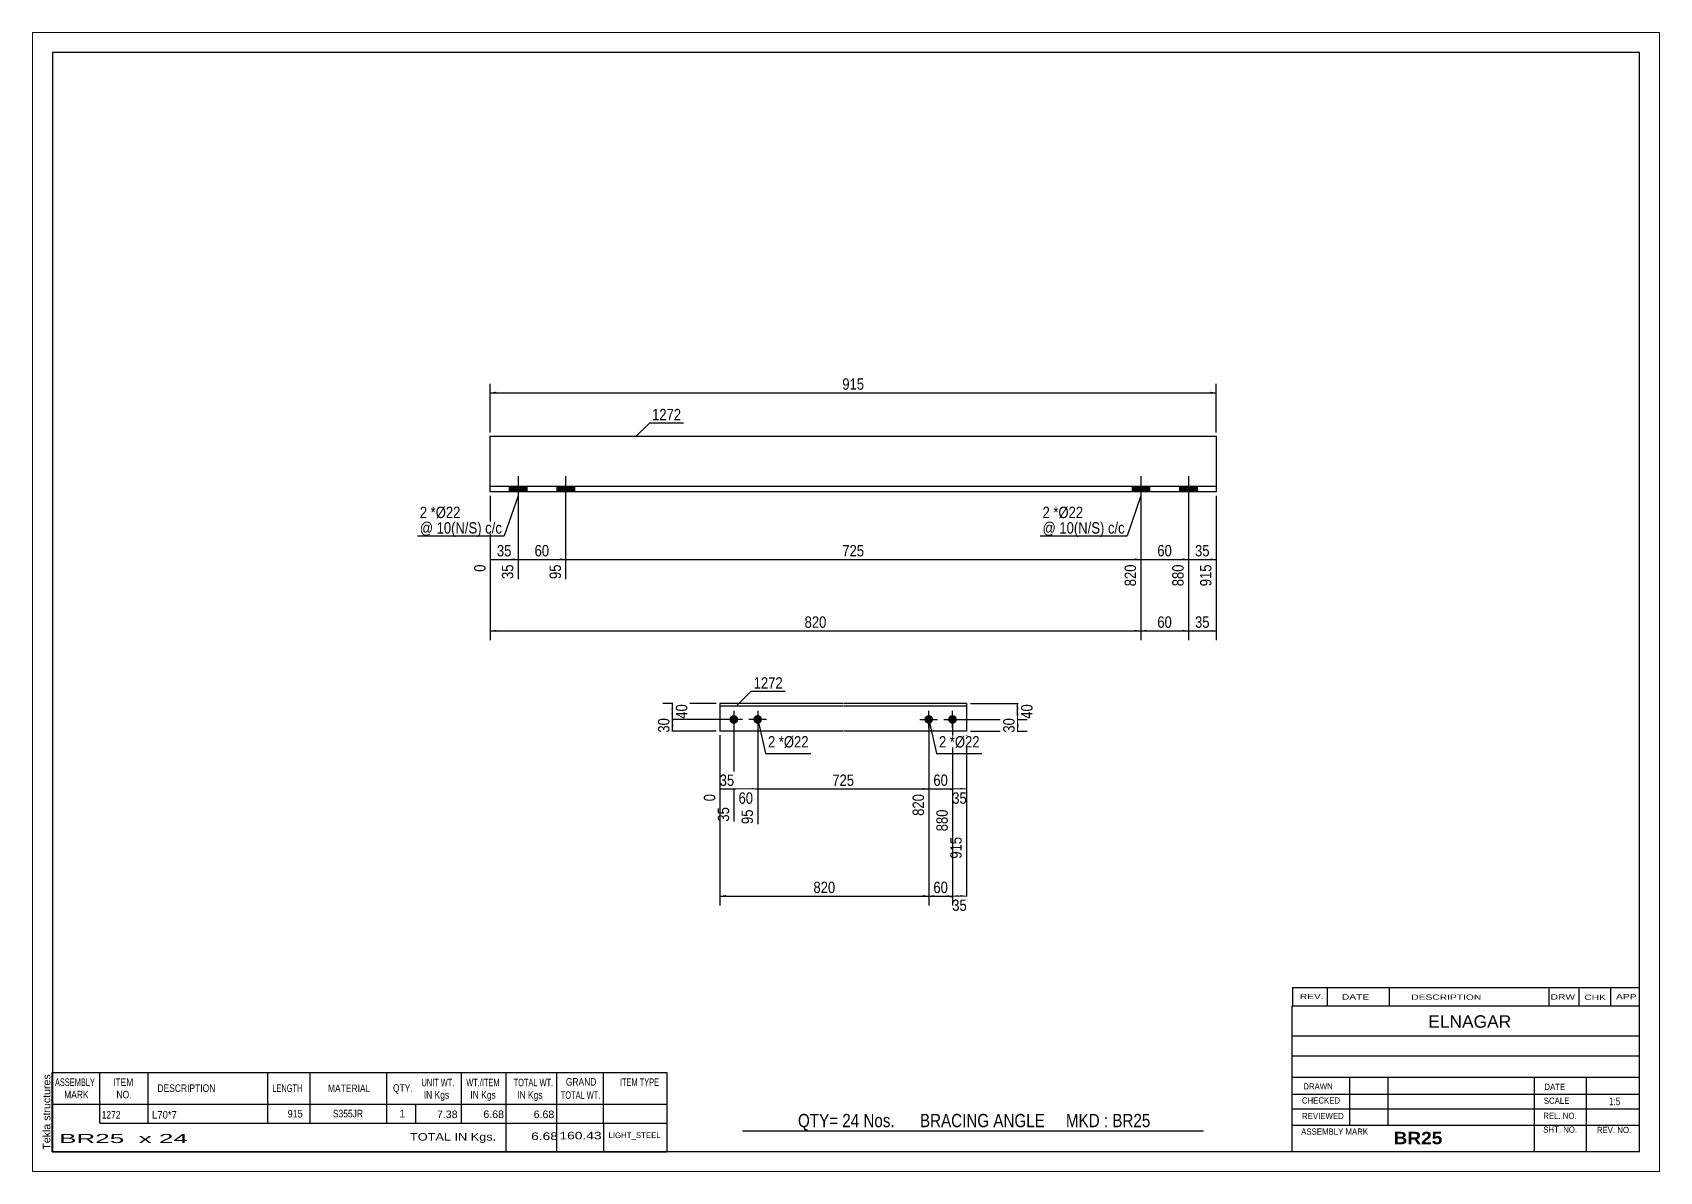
# Paper-space layout 'Layout1' of a CAD drawing. Header units: millimetres. Extents: x 0 to 410, y 0 to 287.
# The model-space entities are those that its viewports show. They can reach past a viewport. Long polylines and large blocks are cut down to what shows.
import ezdxf

# ---------------------------------------------------------------- set-up
doc = ezdxf.new("R2010")
doc.units = ezdxf.units.MM
doc.linetypes.add('DXK_LINE_DOT1', pattern=[1.8814, 0.9407, -0.9407])
doc.layers.add('Viewport layer', color=7, linetype='Continuous', plot=False)
doc.styles.add('Arial', font='ARIAL.TTF', dxfattribs={"height": 0.2})
doc.styles.add('Arial Bold', font='ARIALBD.TTF', dxfattribs={"height": 0.2})
doc.styles.add('Arial Narrow', font='ARIALN.TTF', dxfattribs={"height": 0.2})

# ---------------------------------------------------------------- blocks, each defined once
blk = doc.blocks.new('Unknown-627385671-1446')
at = {"color": 5, "linetype": 'Continuous'}
for p, q in [((405, 282), (5, 282)), ((5, 282), (5, 5)), ((405, 5), (405, 282)), ((5, 5), (405, 5))]:
    blk.add_line(p, q, dxfattribs=at)
at = {"color": 174, "linetype": 'Continuous', "style": 'Arial'}
blk.add_text('Tekla structures', height=1.9102, rotation=90, dxfattribs=at).set_placement((4.5, 5.5))
blk = doc.blocks.new('Part-627385671-1275 - 1228')
at = {"color": 2, "linetype": 'Continuous'}
for p, q in [((115.35, 171.25), (115.35, 185.25)), ((115.35, 185.25), (298.28, 185.25)), ((298.28, 185.25), (298.28, 172.65)), ((115.35, 172.65), (298.28, 172.65)), ((298.28, 172.65), (298.28, 171.25)), ((298.28, 171.25), (115.35, 171.25))]:
    blk.add_line(p, q, dxfattribs=at)
at = {"color": 7, "linetype": 'DXK_LINE_DOT1'}
blk.add_line((298.28, 172.65), (298.28, 171.25), dxfattribs=at)
blk = doc.blocks.new('Bolt-627385671-1276 - 1228')
at = {"linetype": 'Continuous'}
for points in [[(120.15, 171.25), (124.55, 171.25), (124.55, 172.65), (120.15, 172.65)], [(132.15, 171.25), (136.55, 171.25), (136.55, 172.65), (132.15, 172.65)]]:
    blk.add_hatch(color=3, dxfattribs=at).paths.add_polyline_path(points)
at = {"color": 3, "linetype": 'Continuous'}
for p, q in [((120.15, 172.65), (120.15, 171.25)), ((122.35, 175.25), (122.35, 161.65)), ((124.55, 172.65), (124.55, 171.25)), ((132.15, 172.65), (132.15, 171.25)), ((134.35, 175.25), (134.35, 161.65)), ((136.55, 172.65), (136.55, 171.25))]:
    blk.add_line(p, q, dxfattribs=at)
blk = doc.blocks.new('Bolt-627385671-1277 - 1228')
at = {"linetype": 'Continuous'}
for points in [[(281.48, 172.65), (277.08, 172.65), (277.08, 171.25), (281.48, 171.25)], [(293.48, 172.65), (289.08, 172.65), (289.08, 171.25), (293.48, 171.25)]]:
    blk.add_hatch(color=3, dxfattribs=at).paths.add_polyline_path(points)
at = {"color": 3, "linetype": 'Continuous'}
for p, q in [((277.08, 172.65), (277.08, 171.25)), ((279.28, 175.25), (279.28, 161.65)), ((281.48, 172.65), (281.48, 171.25)), ((289.08, 172.65), (289.08, 171.25)), ((291.28, 175.25), (291.28, 161.65)), ((293.48, 172.65), (293.48, 171.25))]:
    blk.add_line(p, q, dxfattribs=at)
blk = doc.blocks.new('Bolt-627385671-1471 - 1468')
at = {"linetype": 'Continuous'}
for points in [[(225.84, 115.01, -1), (225.84, 112.81, -1)], [(231.84, 115.01, -1), (231.84, 112.81, -1)]]:
    blk.add_hatch(color=3, dxfattribs=at).paths.add_polyline_path(points)
at = {"color": 3, "linetype": 'Continuous'}
for p, q in [((225.84, 111.71), (225.84, 116.11)), ((231.84, 111.71), (231.84, 116.11)), ((223.64, 113.91), (228.04, 113.91)), ((229.64, 113.91), (234.04, 113.91))]:
    blk.add_line(p, q, dxfattribs=at)
blk = doc.blocks.new('Part-627385671-1469 - 1468')
at = {"color": 2, "linetype": 'Continuous'}
for p, q in [((204.24, 117.91), (173.24, 117.91)), ((173.24, 117.91), (173.24, 110.91)), ((204.24, 117.21), (173.24, 117.21)), ((235.34, 117.91), (204.34, 117.91)), ((235.34, 117.21), (204.34, 117.21)), ((235.34, 117.91), (235.34, 110.91)), ((204.24, 110.91), (173.24, 110.91)), ((235.34, 110.91), (204.34, 110.91))]:
    blk.add_line(p, q, dxfattribs=at)
blk = doc.blocks.new('Bolt-627385671-1470 - 1468')
at = {"linetype": 'Continuous'}
for points in [[(176.74, 112.81, -1), (176.74, 115.01, -1)], [(182.74, 112.81, -1), (182.74, 115.01, -1)]]:
    blk.add_hatch(color=3, dxfattribs=at).paths.add_polyline_path(points)
at = {"color": 3, "linetype": 'Continuous'}
for p, q in [((176.74, 116.11), (176.74, 111.71)), ((182.74, 116.11), (182.74, 111.71)), ((178.94, 113.91), (174.54, 113.91)), ((184.94, 113.91), (180.54, 113.91))]:
    blk.add_line(p, q, dxfattribs=at)
blk = doc.blocks.new('StraightDimension-627385671-1285 - 1228')
at = {"linetype": 'Continuous'}
blk.add_hatch(color=7, dxfattribs=at).paths.add_polyline_path([(132.85, 154.5), (134.35, 154.25), (132.85, 154)])
at = {"color": 7, "linetype": 'Continuous'}
for p, q in [((122.35, 163.75), (122.35, 149.29)), ((134.35, 163.75), (134.35, 149.29)), ((122.35, 154.25), (134.35, 154.25))]:
    blk.add_line(p, q, dxfattribs=at)
at = {"color": 0}
blk.add_wipeout([(130.78, 154.4), (130.78, 158.6), (125.92, 158.6), (125.92, 154.4)], dxfattribs=at)
at = {"color": 0, "linetype": 'Continuous'}
blk.add_wipeout([(133.75, 153.55), (129.55, 153.55), (129.55, 148.69), (133.75, 148.69)], dxfattribs=at)
at = {"color": 3, "style": 'Arial Narrow'}
blk.add_text('60', height=2.863, dxfattribs=at).set_placement((126.52, 155))
at = {"color": 3, "linetype": 'Continuous', "style": 'Arial Narrow'}
blk.add_text('95', height=2.863, rotation=90.0002, dxfattribs=at).set_placement((133.15, 149.29))
blk = doc.blocks.new('StraightDimension-627385671-1282 - 1228')
at = {"linetype": 'Continuous'}
blk.add_hatch(color=7, dxfattribs=at).paths.add_polyline_path([(296.78, 154.5), (298.28, 154.25), (296.78, 154)])
at = {"color": 7, "linetype": 'Continuous'}
for p, q in [((298.28, 170.25), (298.28, 147.47)), ((291.28, 163.75), (291.28, 147.47)), ((291.28, 154.25), (298.28, 154.25))]:
    blk.add_line(p, q, dxfattribs=at)
at = {"color": 0}
blk.add_wipeout([(297.21, 154.4), (297.21, 158.6), (292.36, 158.6), (292.36, 154.4)], dxfattribs=at)
at = {"color": 0, "linetype": 'Continuous'}
blk.add_wipeout([(297.68, 153.55), (293.48, 153.55), (293.48, 146.87), (297.68, 146.87)], dxfattribs=at)
at = {"color": 3, "style": 'Arial Narrow'}
blk.add_text('35', height=2.863, dxfattribs=at).set_placement((292.96, 155))
at = {"color": 3, "linetype": 'Continuous', "style": 'Arial Narrow'}
blk.add_text('915', height=2.863, rotation=90.0002, dxfattribs=at).set_placement((297.08, 147.47))
blk = doc.blocks.new('StraightDimension-627385671-1283 - 1228')
at = {"linetype": 'Continuous'}
blk.add_hatch(color=7, dxfattribs=at).paths.add_polyline_path([(289.78, 154.5), (291.28, 154.25), (289.78, 154)])
at = {"color": 7, "linetype": 'Continuous'}
for p, q in [((279.28, 163.75), (279.28, 147.47)), ((291.28, 163.75), (291.28, 147.47)), ((279.28, 154.25), (291.28, 154.25))]:
    blk.add_line(p, q, dxfattribs=at)
at = {"color": 0}
blk.add_wipeout([(287.71, 154.4), (287.71, 158.6), (282.86, 158.6), (282.86, 154.4)], dxfattribs=at)
at = {"color": 0, "linetype": 'Continuous'}
blk.add_wipeout([(290.68, 153.55), (286.48, 153.55), (286.48, 146.87), (290.68, 146.87)], dxfattribs=at)
at = {"color": 3, "style": 'Arial Narrow'}
blk.add_text('60', height=2.863, dxfattribs=at).set_placement((283.46, 155))
at = {"color": 3, "linetype": 'Continuous', "style": 'Arial Narrow'}
blk.add_text('880', height=2.863, rotation=90.0002, dxfattribs=at).set_placement((290.08, 147.47))
blk = doc.blocks.new('StraightDimension-627385671-1284 - 1228')
at = {"linetype": 'Continuous'}
blk.add_hatch(color=7, dxfattribs=at).paths.add_polyline_path([(277.78, 154.5), (279.28, 154.25), (277.78, 154)])
at = {"color": 7, "linetype": 'Continuous'}
for p, q in [((134.35, 163.75), (134.35, 149.29)), ((279.28, 163.75), (279.28, 147.47)), ((134.35, 154.25), (279.28, 154.25))]:
    blk.add_line(p, q, dxfattribs=at)
at = {"color": 0}
blk.add_wipeout([(210.16, 154.4), (210.16, 158.6), (203.47, 158.6), (203.47, 154.4)], dxfattribs=at)
at = {"color": 0, "linetype": 'Continuous'}
blk.add_wipeout([(278.68, 153.55), (274.48, 153.55), (274.48, 146.87), (278.68, 146.87)], dxfattribs=at)
at = {"color": 3, "style": 'Arial Narrow'}
blk.add_text('725', height=2.863, dxfattribs=at).set_placement((204.07, 155))
at = {"color": 3, "linetype": 'Continuous', "style": 'Arial Narrow'}
blk.add_text('820', height=2.863, rotation=90.0002, dxfattribs=at).set_placement((278.08, 147.47))
blk = doc.blocks.new('StraightDimension-627385671-1286 - 1228')
at = {"linetype": 'Continuous'}
blk.add_hatch(color=7, dxfattribs=at).paths.add_polyline_path([(120.85, 154.5), (122.35, 154.25), (120.85, 154)])
at = {"color": 7, "linetype": 'Continuous'}
for p, q in [((115.35, 170.25), (115.35, 151.12)), ((122.35, 163.75), (122.35, 149.29)), ((115.35, 154.25), (122.35, 154.25))]:
    blk.add_line(p, q, dxfattribs=at)
at = {"color": 0}
blk.add_wipeout([(121.28, 154.4), (121.28, 158.6), (116.42, 158.6), (116.42, 154.4)], dxfattribs=at)
at = {"color": 0, "linetype": 'Continuous'}
for points in [[(114.75, 153.55), (110.55, 153.55), (110.55, 150.52), (114.75, 150.52)], [(121.75, 153.55), (117.55, 153.55), (117.55, 148.69), (121.75, 148.69)]]:
    blk.add_wipeout(points, dxfattribs=at)
at = {"color": 3, "style": 'Arial Narrow'}
blk.add_text('35', height=2.863, dxfattribs=at).set_placement((117.02, 155))
at = {"color": 3, "linetype": 'Continuous', "style": 'Arial Narrow'}
for s, height, p in [('0', 2.86, (114.15, 151.12)), ('35', 2.863, (121.15, 149.29))]:
    blk.add_text(s, height=height, rotation=90.0002, dxfattribs=at).set_placement(p)
blk = doc.blocks.new('StraightDimension-627385671-1303 - 1228')
at = {"linetype": 'Continuous'}
for points in [[(292.78, 136), (291.28, 136.25), (292.78, 136.5)], [(296.78, 136.5), (298.28, 136.25), (296.78, 136)]]:
    blk.add_hatch(color=7, dxfattribs=at).paths.add_polyline_path(points)
at = {"color": 7, "linetype": 'Continuous'}
for p, q in [((298.28, 170.25), (298.28, 133.85)), ((291.28, 163.75), (291.28, 133.85)), ((291.28, 136.25), (298.28, 136.25))]:
    blk.add_line(p, q, dxfattribs=at)
at = {"color": 0}
blk.add_wipeout([(297.21, 136.4), (297.21, 140.6), (292.36, 140.6), (292.36, 136.4)], dxfattribs=at)
at = {"color": 3, "style": 'Arial Narrow'}
blk.add_text('35', height=2.863, dxfattribs=at).set_placement((292.96, 137))
blk = doc.blocks.new('StraightDimension-627385671-1304 - 1228')
at = {"linetype": 'Continuous'}
for points in [[(280.78, 136), (279.28, 136.25), (280.78, 136.5)], [(289.78, 136.5), (291.28, 136.25), (289.78, 136)]]:
    blk.add_hatch(color=7, dxfattribs=at).paths.add_polyline_path(points)
at = {"color": 7, "linetype": 'Continuous'}
for p, q in [((279.28, 163.75), (279.28, 133.85)), ((291.28, 163.75), (291.28, 133.85)), ((279.28, 136.25), (291.28, 136.25))]:
    blk.add_line(p, q, dxfattribs=at)
at = {"color": 0}
blk.add_wipeout([(287.71, 136.4), (287.71, 140.6), (282.86, 140.6), (282.86, 136.4)], dxfattribs=at)
at = {"color": 3, "style": 'Arial Narrow'}
blk.add_text('60', height=2.863, dxfattribs=at).set_placement((283.46, 137))
blk = doc.blocks.new('StraightDimension-627385671-1305 - 1228')
at = {"linetype": 'Continuous'}
for points in [[(116.85, 136), (115.35, 136.25), (116.85, 136.5)], [(277.78, 136.5), (279.28, 136.25), (277.78, 136)]]:
    blk.add_hatch(color=7, dxfattribs=at).paths.add_polyline_path(points)
at = {"color": 7, "linetype": 'Continuous'}
for p, q in [((115.35, 170.25), (115.35, 133.85)), ((279.28, 163.75), (279.28, 133.85)), ((115.35, 136.25), (279.28, 136.25))]:
    blk.add_line(p, q, dxfattribs=at)
at = {"color": 0}
blk.add_wipeout([(200.66, 136.4), (200.66, 140.6), (193.97, 140.6), (193.97, 136.4)], dxfattribs=at)
at = {"color": 3, "style": 'Arial Narrow'}
blk.add_text('820', height=2.863, dxfattribs=at).set_placement((194.57, 137))
blk = doc.blocks.new('StraightDimension-627385671-1317 - 1228')
at = {"linetype": 'Continuous'}
for points in [[(116.85, 196), (115.35, 196.25), (116.85, 196.5)], [(296.78, 196.5), (298.28, 196.25), (296.78, 196)]]:
    blk.add_hatch(color=7, dxfattribs=at).paths.add_polyline_path(points)
at = {"color": 7, "linetype": 'Continuous'}
for p, q in [((115.35, 186.25), (115.35, 198.5)), ((298.28, 186.25), (298.28, 198.5)), ((115.35, 196.25), (298.28, 196.25))]:
    blk.add_line(p, q, dxfattribs=at)
at = {"color": 0}
blk.add_wipeout([(210.16, 196.4), (210.16, 200.6), (203.47, 200.6), (203.47, 196.4)], dxfattribs=at)
at = {"color": 3, "style": 'Arial Narrow'}
blk.add_text('915', height=2.863, dxfattribs=at).set_placement((204.07, 197))
blk = doc.blocks.new('StraightDimension-627385671-1522 - 1468')
at = {"linetype": 'Continuous'}
blk.add_hatch(color=7, dxfattribs=at).paths.add_polyline_path([(233.84, 96.66), (235.34, 96.41), (233.84, 96.16)])
at = {"color": 7, "linetype": 'Continuous'}
for p, q in [((231.84, 112.91), (231.84, 85.72)), ((235.34, 109.91), (235.34, 78.82)), ((231.84, 96.41), (235.34, 96.41))]:
    blk.add_line(p, q, dxfattribs=at)
at = {"color": 0}
blk.add_wipeout([(236.02, 92.06), (236.02, 96.26), (231.17, 96.26), (231.17, 92.06)], dxfattribs=at)
at = {"color": 0, "linetype": 'Continuous'}
blk.add_wipeout([(234.74, 84.91), (230.54, 84.91), (230.54, 78.22), (234.74, 78.22)], dxfattribs=at)
at = {"color": 3, "style": 'Arial Narrow'}
blk.add_text('35', height=2.863, dxfattribs=at).set_placement((231.77, 92.66))
at = {"color": 3, "linetype": 'Continuous', "style": 'Arial Narrow'}
blk.add_text('915', height=2.863, rotation=90.0002, dxfattribs=at).set_placement((234.14, 78.82))
blk = doc.blocks.new('StraightDimension-627385671-1523 - 1468')
at = {"linetype": 'Continuous'}
blk.add_hatch(color=7, dxfattribs=at).paths.add_polyline_path([(230.34, 96.66), (231.84, 96.41), (230.34, 96.16)])
at = {"color": 7, "linetype": 'Continuous'}
for p, q in [((225.84, 112.91), (225.84, 89.62)), ((231.84, 112.91), (231.84, 85.72)), ((225.84, 96.41), (231.84, 96.41))]:
    blk.add_line(p, q, dxfattribs=at)
at = {"color": 0}
blk.add_wipeout([(231.27, 96.56), (231.27, 100.76), (226.42, 100.76), (226.42, 96.56)], dxfattribs=at)
at = {"color": 0, "linetype": 'Continuous'}
blk.add_wipeout([(231.24, 91.81), (227.04, 91.81), (227.04, 85.12), (231.24, 85.12)], dxfattribs=at)
at = {"color": 3, "style": 'Arial Narrow'}
blk.add_text('60', height=2.863, dxfattribs=at).set_placement((227.02, 97.16))
at = {"color": 3, "linetype": 'Continuous', "style": 'Arial Narrow'}
blk.add_text('880', height=2.863, rotation=90.0002, dxfattribs=at).set_placement((230.64, 85.72))
blk = doc.blocks.new('StraightDimension-627385671-1524 - 1468')
at = {"linetype": 'Continuous'}
blk.add_hatch(color=7, dxfattribs=at).paths.add_polyline_path([(224.34, 96.66), (225.84, 96.41), (224.34, 96.16)])
at = {"color": 7, "linetype": 'Continuous'}
for p, q in [((182.74, 112.91), (182.74, 87.55)), ((225.84, 112.91), (225.84, 89.62)), ((182.74, 96.41), (225.84, 96.41))]:
    blk.add_line(p, q, dxfattribs=at)
at = {"color": 0}
blk.add_wipeout([(207.64, 96.56), (207.64, 100.76), (200.95, 100.76), (200.95, 96.56)], dxfattribs=at)
at = {"color": 0, "linetype": 'Continuous'}
blk.add_wipeout([(225.24, 95.71), (221.04, 95.71), (221.04, 89.02), (225.24, 89.02)], dxfattribs=at)
at = {"color": 3, "style": 'Arial Narrow'}
blk.add_text('725', height=2.863, dxfattribs=at).set_placement((201.55, 97.16))
at = {"color": 3, "linetype": 'Continuous', "style": 'Arial Narrow'}
blk.add_text('820', height=2.863, rotation=90.0002, dxfattribs=at).set_placement((224.64, 89.62))
blk = doc.blocks.new('StraightDimension-627385671-1525 - 1468')
at = {"linetype": 'Continuous'}
blk.add_hatch(color=7, dxfattribs=at).paths.add_polyline_path([(181.24, 96.66), (182.74, 96.41), (181.24, 96.16)])
at = {"color": 7, "linetype": 'Continuous'}
for p, q in [((176.74, 112.91), (176.74, 88.15)), ((182.74, 112.91), (182.74, 87.55)), ((176.74, 96.41), (182.74, 96.41))]:
    blk.add_line(p, q, dxfattribs=at)
at = {"color": 0}
blk.add_wipeout([(182.17, 92.06), (182.17, 96.26), (177.32, 96.26), (177.32, 92.06)], dxfattribs=at)
at = {"color": 0, "linetype": 'Continuous'}
blk.add_wipeout([(182.14, 91.81), (177.94, 91.81), (177.94, 86.95), (182.14, 86.95)], dxfattribs=at)
at = {"color": 3, "style": 'Arial Narrow'}
blk.add_text('60', height=2.863, dxfattribs=at).set_placement((177.92, 92.66))
at = {"color": 3, "linetype": 'Continuous', "style": 'Arial Narrow'}
blk.add_text('95', height=2.863, rotation=90.0002, dxfattribs=at).set_placement((181.54, 87.55))
blk = doc.blocks.new('StraightDimension-627385671-1526 - 1468')
at = {"linetype": 'Continuous'}
blk.add_hatch(color=7, dxfattribs=at).paths.add_polyline_path([(175.24, 96.66), (176.74, 96.41), (175.24, 96.16)])
at = {"color": 7, "linetype": 'Continuous'}
for p, q in [((176.74, 112.91), (176.74, 88.15)), ((173.24, 109.91), (173.24, 93.28)), ((173.24, 96.41), (176.74, 96.41))]:
    blk.add_line(p, q, dxfattribs=at)
at = {"color": 0}
blk.add_wipeout([(177.42, 96.56), (177.42, 100.76), (172.57, 100.76), (172.57, 96.56)], dxfattribs=at)
at = {"color": 0, "linetype": 'Continuous'}
blk.add_wipeout([(176.14, 92.41), (171.94, 92.41), (171.94, 87.55), (176.14, 87.55)], dxfattribs=at)
blk.add_wipeout([(172.64, 95.71), (168.44, 95.71), (168.44, 92.68), (172.64, 92.68)], dxfattribs=at)
at = {"color": 3, "style": 'Arial Narrow'}
blk.add_text('35', height=2.863, dxfattribs=at).set_placement((173.17, 97.16))
at = {"color": 3, "linetype": 'Continuous', "style": 'Arial Narrow'}
for s, height, p in [('0', 2.86, (172.04, 93.28)), ('35', 2.863, (175.54, 88.15))]:
    blk.add_text(s, height=height, rotation=90.0002, dxfattribs=at).set_placement(p)
blk = doc.blocks.new('StraightDimension-627385671-1542 - 1468')
at = {"linetype": 'Continuous'}
for points in [[(233.34, 69.16), (231.84, 69.41), (233.34, 69.66)], [(233.84, 69.66), (235.34, 69.41), (233.84, 69.16)]]:
    blk.add_hatch(color=7, dxfattribs=at).paths.add_polyline_path(points)
at = {"color": 7, "linetype": 'Continuous'}
for p, q in [((231.84, 112.91), (231.84, 67.16)), ((235.34, 109.91), (235.34, 67.16)), ((231.84, 69.41), (235.34, 69.41))]:
    blk.add_line(p, q, dxfattribs=at)
at = {"color": 0}
blk.add_wipeout([(236.02, 65.06), (236.02, 69.26), (231.17, 69.26), (231.17, 65.06)], dxfattribs=at)
at = {"color": 3, "style": 'Arial Narrow'}
blk.add_text('35', height=2.863, dxfattribs=at).set_placement((231.77, 65.66))
blk = doc.blocks.new('StraightDimension-627385671-1543 - 1468')
at = {"linetype": 'Continuous'}
for points in [[(227.34, 69.16), (225.84, 69.41), (227.34, 69.66)], [(230.34, 69.66), (231.84, 69.41), (230.34, 69.16)]]:
    blk.add_hatch(color=7, dxfattribs=at).paths.add_polyline_path(points)
at = {"color": 7, "linetype": 'Continuous'}
for p, q in [((225.84, 112.91), (225.84, 67.01)), ((231.84, 112.91), (231.84, 67.01)), ((225.84, 69.41), (231.84, 69.41))]:
    blk.add_line(p, q, dxfattribs=at)
at = {"color": 0}
blk.add_wipeout([(231.27, 69.56), (231.27, 73.76), (226.42, 73.76), (226.42, 69.56)], dxfattribs=at)
at = {"color": 3, "style": 'Arial Narrow'}
blk.add_text('60', height=2.863, dxfattribs=at).set_placement((227.02, 70.16))
blk = doc.blocks.new('StraightDimension-627385671-1544 - 1468')
at = {"linetype": 'Continuous'}
for points in [[(174.74, 69.16), (173.24, 69.41), (174.74, 69.66)], [(224.34, 69.66), (225.84, 69.41), (224.34, 69.16)]]:
    blk.add_hatch(color=7, dxfattribs=at).paths.add_polyline_path(points)
at = {"color": 7, "linetype": 'Continuous'}
for p, q in [((225.84, 112.91), (225.84, 67.01)), ((173.24, 109.91), (173.24, 67.01)), ((173.24, 69.41), (225.84, 69.41))]:
    blk.add_line(p, q, dxfattribs=at)
at = {"color": 0}
blk.add_wipeout([(202.89, 69.56), (202.89, 73.76), (196.2, 73.76), (196.2, 69.56)], dxfattribs=at)
at = {"color": 3, "style": 'Arial Narrow'}
blk.add_text('820', height=2.863, dxfattribs=at).set_placement((196.8, 70.16))
blk = doc.blocks.new('StraightDimension-627385671-1556 - 1468')
at = {"linetype": 'Continuous'}
for points in [[(247.99, 116.41), (248.24, 117.91), (248.49, 116.41)], [(248.49, 115.41), (248.24, 113.91), (247.99, 115.41)]]:
    blk.add_hatch(color=7, dxfattribs=at).paths.add_polyline_path(points)
at = {"color": 7, "linetype": 'Continuous'}
for p, q in [((236.34, 117.91), (250.49, 117.91)), ((248.24, 113.91), (248.24, 117.91)), ((232.84, 113.91), (250.49, 113.91))]:
    blk.add_line(p, q, dxfattribs=at)
at = {"color": 0}
blk.add_wipeout([(252.59, 118.34), (248.39, 118.34), (248.39, 113.48), (252.59, 113.48)], dxfattribs=at)
at = {"color": 3, "style": 'Arial Narrow'}
blk.add_text('40', height=2.863, rotation=90.0002, dxfattribs=at).set_placement((251.99, 114.08))
blk = doc.blocks.new('StraightDimension-627385671-1557 - 1468')
at = {"linetype": 'Continuous'}
for points in [[(247.99, 112.41), (248.24, 113.91), (248.49, 112.41)], [(248.49, 112.41), (248.24, 110.91), (247.99, 112.41)]]:
    blk.add_hatch(color=7, dxfattribs=at).paths.add_polyline_path(points)
at = {"color": 7, "linetype": 'Continuous'}
for p, q in [((232.84, 113.91), (250.64, 113.91)), ((236.34, 110.91), (250.64, 110.91)), ((248.24, 110.91), (248.24, 113.91))]:
    blk.add_line(p, q, dxfattribs=at)
at = {"color": 0}
blk.add_wipeout([(248.09, 114.84), (243.89, 114.84), (243.89, 109.98), (248.09, 109.98)], dxfattribs=at)
at = {"color": 3, "style": 'Arial Narrow'}
blk.add_text('30', height=2.863, rotation=90.0002, dxfattribs=at).set_placement((247.49, 110.58))
blk = doc.blocks.new('StraightDimension-627385671-1566 - 1468')
at = {"linetype": 'Continuous'}
for points in [[(160.99, 116.41), (161.24, 117.91), (161.49, 116.41)], [(161.49, 115.41), (161.24, 113.91), (160.99, 115.41)]]:
    blk.add_hatch(color=7, dxfattribs=at).paths.add_polyline_path(points)
at = {"color": 7, "linetype": 'Continuous'}
for p, q in [((172.24, 117.91), (158.84, 117.91)), ((161.24, 113.91), (161.24, 117.91)), ((175.74, 113.91), (158.84, 113.91))]:
    blk.add_line(p, q, dxfattribs=at)
at = {"color": 0}
blk.add_wipeout([(165.59, 118.34), (161.39, 118.34), (161.39, 113.48), (165.59, 113.48)], dxfattribs=at)
at = {"color": 3, "style": 'Arial Narrow'}
blk.add_text('40', height=2.863, rotation=90.0002, dxfattribs=at).set_placement((164.99, 114.08))
blk = doc.blocks.new('StraightDimension-627385671-1567 - 1468')
at = {"linetype": 'Continuous'}
for points in [[(160.99, 112.41), (161.24, 113.91), (161.49, 112.41)], [(161.49, 112.41), (161.24, 110.91), (160.99, 112.41)]]:
    blk.add_hatch(color=7, dxfattribs=at).paths.add_polyline_path(points)
at = {"color": 7, "linetype": 'Continuous'}
for p, q in [((175.74, 113.91), (158.99, 113.91)), ((172.24, 110.91), (158.99, 110.91)), ((161.24, 110.91), (161.24, 113.91))]:
    blk.add_line(p, q, dxfattribs=at)
at = {"color": 0}
blk.add_wipeout([(161.09, 114.84), (156.89, 114.84), (156.89, 109.98), (161.09, 109.98)], dxfattribs=at)
at = {"color": 3, "style": 'Arial Narrow'}
blk.add_text('30', height=2.863, rotation=90.0002, dxfattribs=at).set_placement((160.49, 110.58))
blk = doc.blocks.new('CBS_BOM-627385671-1683')
at = {"color": 7, "linetype": 'Continuous'}
for p, q in [((4.97, 16.97), (4.97, 24.97)), ((4.97, 24.97), (159.89, 24.97)), ((16.97, 16.97), (16.97, 24.97)), ((29.16, 16.97), (29.16, 24.97)), ((59.32, 16.97), (59.32, 24.97)), ((70, 16.97), (70, 24.97)), ((89.32, 16.97), (89.32, 24.97)), ((108.12, 16.97), (108.12, 24.97)), ((119.33, 16.97), (119.33, 24.97)), ((132.12, 16.97), (132.12, 24.97)), ((143.87, 16.97), (143.87, 24.97)), ((159.89, 24.96), (159.89, 16.98)), ((4.97, 16.97), (159.89, 16.97)), ((4.97, 12.17), (4.97, 16.97)), ((16.97, 12.17), (16.97, 16.97)), ((29.16, 12.17), (29.16, 16.97)), ((59.32, 12.17), (59.32, 16.97)), ((70, 12.17), (70, 16.97)), ((89.32, 12.17), (89.32, 16.97)), ((96.58, 12.17), (96.58, 16.97)), ((108.12, 12.17), (108.12, 16.97)), ((119.33, 12.17), (119.33, 16.97)), ((132.12, 12.17), (132.12, 16.97)), ((143.89, 12.17), (143.89, 16.97)), ((159.89, 16.97), (159.89, 12.17)), ((4.97, 4.97), (4.97, 12.15)), ((16.97, 12.17), (159.89, 12.17)), ((119.33, 4.97), (119.33, 12.15)), ((132.12, 4.97), (132.12, 12.15)), ((143.93, 4.97), (143.93, 12.15)), ((159.89, 12.17), (159.89, 4.97)), ((4.97, 4.97), (159.89, 4.97))]:
    blk.add_line(p, q, dxfattribs=at)
at = {"color": 3, "linetype": 'Continuous', "style": 'Arial'}
for s, height, width, p in [('ASSEMBLY', 1.91, 0.7, (5.65, 21.54)), ('ITEM', 1.91, 0.8, (20.3, 21.54)), ('DESCRIPTION', 1.9102, 0.8, (31.48, 20.04)), ('LENGTH', 1.91, 0.7, (60.43, 20.04)), ('MATERIAL', 1.91, 0.8, (74.45, 19.99)), ('QTY.', 1.91, 0.8, (90.84, 20.07)), ('UNIT WT.', 1.91, 0.7, (98.01, 21.47)), ('WT./ITEM', 1.91, 0.7, (109.3, 21.47)), ('TOTAL WT.', 1.91, 0.7, (121.24, 21.47)), ('GRAND', 1.91, 0.8, (134.39, 21.63)), ('ITEM TYPE', 1.91, 0.7, (148.03, 21.55)), ('MARK', 1.91, 0.8, (7.97, 18.41)), ('NO.', 1.91, 0.8, (21.15, 18.41)), ('IN Kgs', 1.91, 0.8, (98.59, 18.33)), ('IN Kgs', 1.91, 0.8, (110.34, 18.33)), ('IN Kgs', 1.91, 0.8, (122.13, 18.33)), ('TOTAL WT.', 1.91, 0.7, (133.13, 18.29))]:
    blk.add_text(s, height=height, dxfattribs=dict(at, width=width)).set_placement(p)
at = {"color": 7, "linetype": 'Continuous', "style": 'Arial'}
for s, width, p in [('1272', 0.8, (17.43, 13.32)), ('L70*7', 0.9, (30.1, 13.32)), ('915', 0.85, (64.3, 13.6)), ('S355JR', 0.8, (75.69, 13.63))]:
    blk.add_text(s, height=1.91, dxfattribs=dict(at, width=width)).set_placement(p)
for s, p in [('1', (92.41, 13.63)), ('7.38', (101.92, 13.44)), ('6.68', (113.62, 13.47)), ('6.68', (126.29, 13.44))]:
    blk.add_text(s, height=1.91, dxfattribs=at).set_placement(p)
at = {"color": 6, "linetype": 'Continuous', "style": 'Arial'}
for s, height, width, p in [('BR25  x 24', 2.292, 2.05, (6.69, 7.16)), ('TOTAL IN Kgs.', 1.9102, 1.2, (95.13, 7.77)), ('6.68', 1.91, 1.3, (125.65, 7.92)), ('160.43', 1.91, 1.3, (132.79, 8.08))]:
    blk.add_text(s, height=height, dxfattribs=dict(at, width=width)).set_placement(p)
blk.add_text('LIGHT_STEEL', height=1.4135, dxfattribs=at).set_placement((145.14, 8.42))
blk = doc.blocks.new('CBS_CALLOFF-627385671-1684')
at = {"color": 7, "linetype": 'Continuous'}
blk.add_line((178.88, 10.27), (295.11, 10.25), dxfattribs=at)
at = {"color": 3, "linetype": 'Continuous', "style": 'Arial Narrow'}
blk.add_text('QTY= 24 Nos.      BRACING ANGLE     MKD : BR25', height=3.3405, dxfattribs=at).set_placement((192.9, 11.16))
blk = doc.blocks.new('CBS_NAME_BLOG-627385671-1685')
at = {"color": 7, "linetype": 'Continuous'}
for p, q in [((317.41, 41.75), (404.93, 41.75)), ((317.41, 5.04), (317.41, 41.75)), ((317.41, 34.21), (404.93, 34.21)), ((317.48, 29.16), (405, 29.16)), ((317.41, 23.79), (404.93, 23.79)), ((331.93, 11.68), (331.93, 23.78)), ((341.62, 11.71), (341.62, 23.78)), ((378.53, 5.04), (378.53, 23.77)), ((391.58, 5.04), (391.58, 23.78)), ((317.42, 19.49), (405, 19.51)), ((317.41, 15.74), (404.93, 15.74)), ((317.41, 11.7), (404.93, 11.7)), ((317.41, 5), (405, 5))]:
    blk.add_line(p, q, dxfattribs=at)
at = {"color": 3, "linetype": 'Continuous', "style": 'Arial'}
blk.add_text('ELNAGAR', height=3.133, dxfattribs=at).set_placement((351.73, 36.22))
at = {"color": 3, "linetype": 'Continuous'}
for s, height, style, width, p in [('DRAWN', 1.566, 'Arial', 0.9, (320.24, 20.68)), ('DATE', 1.566, 'Arial', 0.9, (381, 20.52)), ('CHECKED', 1.566, 'Arial', 0.9, (319.89, 17.11)), ('SCALE', 1.566, 'Arial', 0.9, (380.85, 17.04)), ('1:5', 1.957, 'Arial Narrow', 0.9, (397.3, 16.68)), ('REVIEWED', 1.566, 'Arial', 0.9, (319.93, 13.19)), ('REL. NO.', 1.566, 'Arial', 0.9, (380.71, 13.24)), ('ASSEMBLY MARK', 1.5663, 'Arial', 0.9, (319.71, 9.26)), ('BR25', 3.131, 'Arial Bold', 1.1, (342.99, 6.86)), ('SHT. NO.', 1.566, 'Arial', 0.9, (380.71, 9.77)), ('REV. NO.', 1.566, 'Arial', 0.9, (394.23, 9.68))]:
    blk.add_text(s, height=height, dxfattribs=dict(at, style=style, width=width)).set_placement(p)
blk = doc.blocks.new('CBS_REVISION-627385671-1686')
at = {"color": 7, "linetype": 'Continuous'}
for p, q in [((317.49, 46.38), (404.99, 46.38)), ((317.49, 46.38), (317.49, 41.75)), ((326.29, 46.38), (326.29, 41.75)), ((341.88, 46.38), (341.88, 41.81)), ((382.14, 46.38), (382.14, 41.75)), ((389.68, 46.38), (389.68, 41.75)), ((397.63, 46.38), (397.63, 41.75)), ((317.49, 41.75), (404.99, 41.75))]:
    blk.add_line(p, q, dxfattribs=at)
at = {"color": 7, "style": 'Arial Narrow', "width": 1.7}
for s, height, p in [('REV.', 1.326, (319.35, 43.43)), ('DATE', 1.326, (329.98, 43.31)), ('DESCRIPTION', 1.3257, (347.46, 43.26)), ('DRW', 1.326, (382.57, 43.32)), ('CHK', 1.326, (391.06, 43.23)), ('APP', 1.326, (399.06, 43.38))]:
    blk.add_text(s, height=height, dxfattribs=at).set_placement(p)
blk = doc.blocks.new('Mark-627385671-1320 - 1228')
at = {"color": 0}
blk.add_wipeout([(163.44, 189.29), (163.44, 192.29), (156.13, 192.29), (156.13, 189.29)], dxfattribs=at)
blk.add_wipeout([(163.44, 189.29), (163.44, 192.29), (156.13, 192.29), (156.13, 189.29)], dxfattribs=at)
at = {"color": 7, "linetype": 'Continuous'}
for p, q in [((151.99, 185.15), (155.53, 188.69)), ((155.53, 188.69), (164.04, 188.69))]:
    blk.add_line(p, q, dxfattribs=at)
at = {"color": 3, "style": 'Arial Narrow'}
blk.add_text('1272', height=2.863, dxfattribs=at).set_placement((156.13, 189.29))
blk = doc.blocks.new('Mark-627385671-1323 - 1228')
at = {"color": 0}
blk.add_wipeout([(99.43, 164.65), (99.43, 167.65), (97.6, 167.65), (97.6, 164.65)], dxfattribs=at)
blk.add_wipeout([(99.43, 164.65), (99.43, 167.65), (97.6, 167.65), (97.6, 164.65)], dxfattribs=at)
blk.add_wipeout([(101.61, 164.65), (101.61, 167.65), (100.33, 167.65), (100.33, 164.65)], dxfattribs=at)
blk.add_wipeout([(101.61, 164.65), (101.61, 167.65), (100.33, 167.65), (100.33, 164.65)], dxfattribs=at)
blk.add_wipeout([(107.82, 164.65), (107.82, 167.65), (101.61, 167.65), (101.61, 164.65)], dxfattribs=at)
blk.add_wipeout([(107.82, 164.65), (107.82, 167.65), (101.61, 167.65), (101.61, 164.65)], dxfattribs=at)
at = {"color": 3, "style": 'Arial Narrow'}
blk.add_text('*', height=2.86, dxfattribs=at).set_placement((100.33, 164.65))
at = {"color": 0}
blk.add_wipeout([(118.28, 160.75), (118.28, 163.75), (97.6, 163.75), (97.6, 160.75)], dxfattribs=at)
blk.add_wipeout([(118.28, 160.75), (118.28, 163.75), (97.6, 163.75), (97.6, 160.75)], dxfattribs=at)
at = {"color": 7, "linetype": 'Continuous'}
for p in [(122.35, 170.25), (97, 160.15)]:
    blk.add_line(p, (118.88, 160.15), dxfattribs=at)
at = {"color": 3, "style": 'Arial Narrow'}
for s, height, p in [('2', 2.86, (97.6, 164.65)), ('Ø22', 2.863, (101.61, 164.65)), ('@ 10(N/', 2.863, (97.6, 160.75)), ('S) c/', 2.863, (109.88, 160.75)), ('c', 2.86, (116.64, 160.75))]:
    blk.add_text(s, height=height, dxfattribs=at).set_placement(p)
blk = doc.blocks.new('Mark-627385671-1324 - 1228')
at = {"color": 0}
blk.add_wipeout([(256.37, 164.65), (256.37, 167.65), (254.54, 167.65), (254.54, 164.65)], dxfattribs=at)
blk.add_wipeout([(256.37, 164.65), (256.37, 167.65), (254.54, 167.65), (254.54, 164.65)], dxfattribs=at)
blk.add_wipeout([(258.54, 164.65), (258.54, 167.65), (257.27, 167.65), (257.27, 164.65)], dxfattribs=at)
blk.add_wipeout([(258.54, 164.65), (258.54, 167.65), (257.27, 167.65), (257.27, 164.65)], dxfattribs=at)
blk.add_wipeout([(264.76, 164.65), (264.76, 167.65), (258.54, 167.65), (258.54, 164.65)], dxfattribs=at)
blk.add_wipeout([(264.76, 164.65), (264.76, 167.65), (258.54, 167.65), (258.54, 164.65)], dxfattribs=at)
at = {"color": 3, "style": 'Arial Narrow'}
blk.add_text('*', height=2.86, dxfattribs=at).set_placement((257.27, 164.65))
at = {"color": 0}
blk.add_wipeout([(275.22, 160.75), (275.22, 163.75), (254.54, 163.75), (254.54, 160.75)], dxfattribs=at)
blk.add_wipeout([(275.22, 160.75), (275.22, 163.75), (254.54, 163.75), (254.54, 160.75)], dxfattribs=at)
at = {"color": 7, "linetype": 'Continuous'}
for p in [(279.28, 170.25), (253.94, 160.15)]:
    blk.add_line(p, (275.82, 160.15), dxfattribs=at)
at = {"color": 3, "style": 'Arial Narrow'}
for s, height, p in [('2', 2.86, (254.54, 164.65)), ('Ø22', 2.863, (258.54, 164.65)), ('@ 10(N/', 2.863, (254.54, 160.75)), ('S) c/', 2.863, (266.82, 160.75)), ('c', 2.86, (273.58, 160.75))]:
    blk.add_text(s, height=height, dxfattribs=at).set_placement(p)
blk = doc.blocks.new('Mark-627385671-1478 - 1468')
at = {"color": 0}
blk.add_wipeout([(187.17, 106.84), (187.17, 109.84), (185.34, 109.84), (185.34, 106.84)], dxfattribs=at)
blk.add_wipeout([(187.17, 106.84), (187.17, 109.84), (185.34, 109.84), (185.34, 106.84)], dxfattribs=at)
at = {"color": 7, "linetype": 'Continuous'}
blk.add_line((182.74, 113.91), (184.74, 105.34), dxfattribs=at)
at = {"color": 0}
blk.add_wipeout([(189.35, 106.84), (189.35, 109.84), (188.07, 109.84), (188.07, 106.84)], dxfattribs=at)
blk.add_wipeout([(189.35, 106.84), (189.35, 109.84), (188.07, 109.84), (188.07, 106.84)], dxfattribs=at)
at = {"color": 3, "style": 'Arial Narrow'}
blk.add_text('2', height=2.86, dxfattribs=at).set_placement((185.34, 106.84))
at = {"color": 0}
blk.add_wipeout([(195.56, 106.84), (195.56, 109.84), (189.35, 109.84), (189.35, 106.84)], dxfattribs=at)
blk.add_wipeout([(195.56, 106.84), (195.56, 109.84), (189.35, 109.84), (189.35, 106.84)], dxfattribs=at)
at = {"color": 7, "linetype": 'Continuous'}
blk.add_line((184.74, 105.34), (196.16, 105.34), dxfattribs=at)
at = {"color": 3, "style": 'Arial Narrow'}
for s, height, p in [('*', 2.86, (188.07, 106.84)), ('Ø22', 2.863, (189.35, 106.84))]:
    blk.add_text(s, height=height, dxfattribs=at).set_placement(p)
blk = doc.blocks.new('Mark-627385671-1475 - 1468')
at = {"color": 0}
blk.add_wipeout([(189.05, 121.67), (189.05, 124.67), (181.74, 124.67), (181.74, 121.67)], dxfattribs=at)
blk.add_wipeout([(189.05, 121.67), (189.05, 124.67), (181.74, 124.67), (181.74, 121.67)], dxfattribs=at)
at = {"color": 7, "linetype": 'Continuous'}
for p, q in [((177.6, 117.53), (181.14, 121.07)), ((181.14, 121.07), (189.65, 121.07))]:
    blk.add_line(p, q, dxfattribs=at)
at = {"color": 3, "style": 'Arial Narrow'}
blk.add_text('1272', height=2.863, dxfattribs=at).set_placement((181.74, 121.67))
blk = doc.blocks.new('Mark-627385671-1479 - 1468')
at = {"color": 0}
blk.add_wipeout([(230.27, 106.84), (230.27, 109.84), (228.44, 109.84), (228.44, 106.84)], dxfattribs=at)
blk.add_wipeout([(230.27, 106.84), (230.27, 109.84), (228.44, 109.84), (228.44, 106.84)], dxfattribs=at)
at = {"color": 7, "linetype": 'Continuous'}
blk.add_line((225.84, 113.91), (227.84, 105.34), dxfattribs=at)
at = {"color": 0}
blk.add_wipeout([(232.45, 106.84), (232.45, 109.84), (231.17, 109.84), (231.17, 106.84)], dxfattribs=at)
blk.add_wipeout([(232.45, 106.84), (232.45, 109.84), (231.17, 109.84), (231.17, 106.84)], dxfattribs=at)
at = {"color": 3, "style": 'Arial Narrow'}
blk.add_text('2', height=2.86, dxfattribs=at).set_placement((228.44, 106.84))
at = {"color": 0}
blk.add_wipeout([(238.66, 106.84), (238.66, 109.84), (232.45, 109.84), (232.45, 106.84)], dxfattribs=at)
blk.add_wipeout([(238.66, 106.84), (238.66, 109.84), (232.45, 109.84), (232.45, 106.84)], dxfattribs=at)
at = {"color": 7, "linetype": 'Continuous'}
blk.add_line((227.84, 105.34), (239.26, 105.34), dxfattribs=at)
at = {"color": 3, "style": 'Arial Narrow'}
for s, height, p in [('*', 2.86, (231.17, 106.84)), ('Ø22', 2.863, (232.45, 106.84))]:
    blk.add_text(s, height=height, dxfattribs=at).set_placement(p)

msp = doc.modelspace()

# ---------------------------------------------------------------- block references
for name in ['Unknown-627385671-1446', 'Part-627385671-1275 - 1228', 'Bolt-627385671-1276 - 1228', 'Bolt-627385671-1277 - 1228', 'Part-627385671-1469 - 1468', 'Bolt-627385671-1470 - 1468', 'Bolt-627385671-1471 - 1468', 'CBS_REVISION-627385671-1686', 'CBS_NAME_BLOG-627385671-1685', 'CBS_BOM-627385671-1683', 'CBS_CALLOFF-627385671-1684']:
    msp.add_blockref(name, (0, 0))

# ---------------------------------------------------------------- next in the draw order: block references
for name in ['StraightDimension-627385671-1317 - 1228', 'StraightDimension-627385671-1282 - 1228', 'StraightDimension-627385671-1285 - 1228', 'StraightDimension-627385671-1522 - 1468']:
    msp.add_blockref(name, (0, 0))

# ---------------------------------------------------------------- next in the draw order: block references
for name in ['Mark-627385671-1320 - 1228', 'StraightDimension-627385671-1286 - 1228', 'StraightDimension-627385671-1283 - 1228', 'StraightDimension-627385671-1523 - 1468']:
    msp.add_blockref(name, (0, 0))

# ---------------------------------------------------------------- next in the draw order: block references
for name in ['StraightDimension-627385671-1303 - 1228', 'StraightDimension-627385671-1284 - 1228', 'StraightDimension-627385671-1524 - 1468', 'StraightDimension-627385671-1542 - 1468']:
    msp.add_blockref(name, (0, 0))

# ---------------------------------------------------------------- next in the draw order: block references
for name in ['StraightDimension-627385671-1304 - 1228', 'StraightDimension-627385671-1525 - 1468', 'StraightDimension-627385671-1543 - 1468']:
    msp.add_blockref(name, (0, 0))

# ---------------------------------------------------------------- next in the draw order: block references
for name in ['StraightDimension-627385671-1305 - 1228', 'StraightDimension-627385671-1556 - 1468', 'StraightDimension-627385671-1526 - 1468']:
    msp.add_blockref(name, (0, 0))

# ---------------------------------------------------------------- next in the draw order: block references
for name in ['Mark-627385671-1323 - 1228', 'Mark-627385671-1324 - 1228', 'StraightDimension-627385671-1557 - 1468', 'StraightDimension-627385671-1544 - 1468']:
    msp.add_blockref(name, (0, 0))

# ---------------------------------------------------------------- next in the draw order: block references
for name in ['StraightDimension-627385671-1566 - 1468', 'Mark-627385671-1478 - 1468', 'Mark-627385671-1479 - 1468']:
    msp.add_blockref(name, (0, 0))

# ---------------------------------------------------------------- next in the draw order: block references
for name in ['Mark-627385671-1475 - 1468', 'StraightDimension-627385671-1567 - 1468']:
    msp.add_blockref(name, (0, 0))

psp = doc.layouts.get("Layout1")

# ---------------------------------------------------------------- viewports
at = {"layer": 'Viewport layer', "view_target_point": (205, 143.5)}
psp.add_viewport(center=(205, 143.5), size=(410, 287), view_center_point=(0, 0), view_height=287, dxfattribs=at)

doc.saveas('drawing.dxf')
